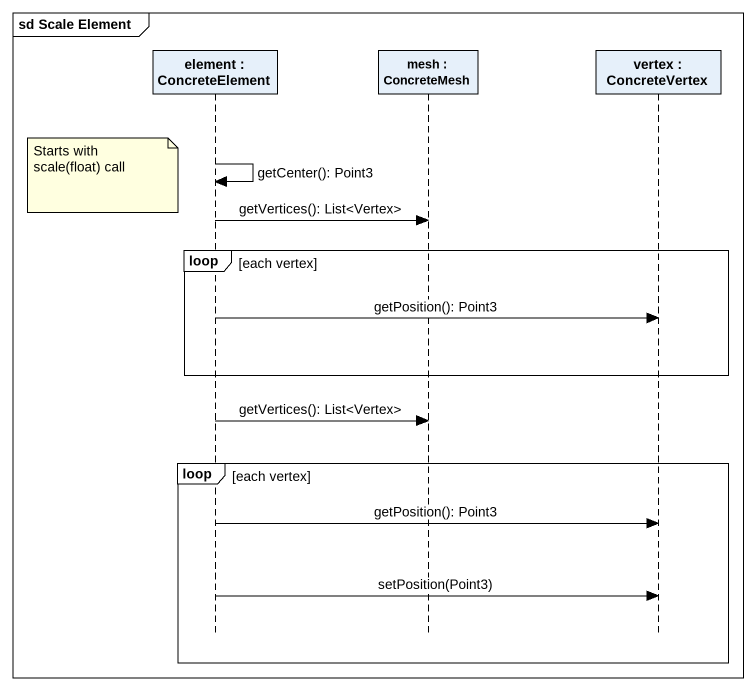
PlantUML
@startuml
mainframe sd Scale Element
hide footbox
participant "element : ConcreteElement" as element
participant "mesh : ConcreteMesh" as mesh
participant "vertex : ConcreteVertex" as vertex

element -> element : getCenter(): Point3
note left of element : Starts with scale(float) call
element -> mesh : getVertices(): List<Vertex>
loop each vertex
  element -> vertex : getPosition(): Point3
end
element -> mesh : getVertices(): List<Vertex>
loop each vertex
  element -> vertex : getPosition(): Point3
  element -> vertex : setPosition(Point3)
end
@enduml
